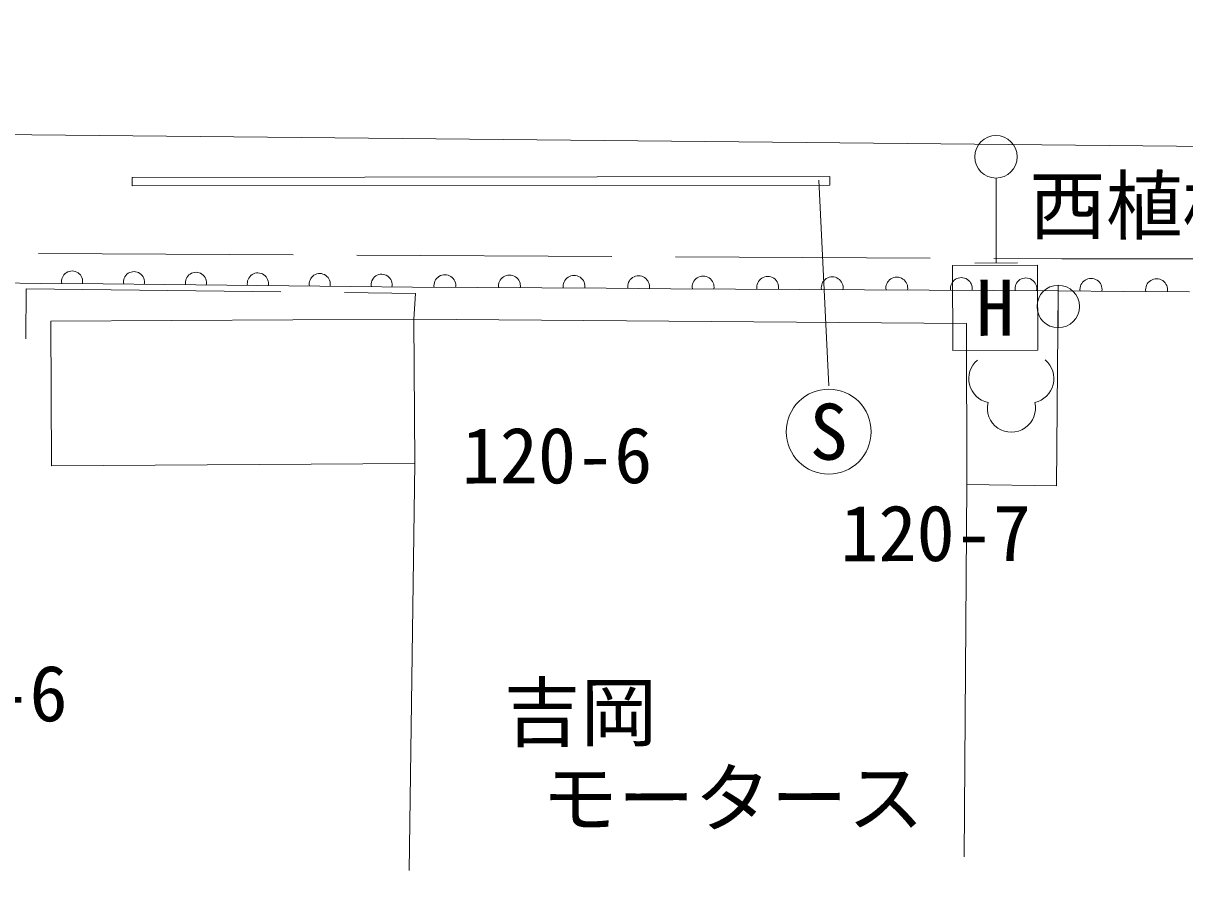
# Model space of a CAD drawing. Units: millimetres, scale not verified. Extents: x 40000 to 680000, y 20000 to 380000.
# Drawn here: x 478196 to 505543, y 254411 to 274692 of the extents above; entities that cross this region are included whole.
import ezdxf
from ezdxf.enums import TextEntityAlignment as Align

# ---------------------------------------------------------------- set-up
doc = ezdxf.new("R2010")
doc.units = ezdxf.units.MM
doc.header["$LTSCALE"] = 1000
doc.linetypes.add('DASHED', pattern=[7.5, 6, -1.5])
doc.layers.add('M-BGD', color=7, linetype='Continuous', lineweight=13)
doc.layers.add('M-BGD-EXST', color=7, linetype='Continuous', lineweight=13)
doc.layers.add('M-BMK-HTXT', color=7, linetype='Continuous')
doc.styles.add('ＭＳ ゴシック', font='')
doc.styles.get('ＭＳ ゴシック').set_extended_font_data('MS Gothic')

msp = doc.modelspace()

# ---------------------------------------------------------------- linework, layer by layer
at = {"layer": 'M-BGD'}
for p, q in [((480763, 271063), (497186, 271084)), ((480763, 271063), (480764, 270863)), ((497186, 271084), (497186, 270884)), ((480764, 270863), (497186, 270884)), ((477159, 268585), (478617, 268569)), ((478617, 268569), (480075, 268554)), ((480075, 268554), (481533, 268539)), ((481533, 268539), (482991, 268523)), ((482991, 268523), (484448, 268508)), ((484448, 268508), (485906, 268492)), ((485906, 268492), (487364, 268477)), ((487364, 268477), (488884, 268469)), ((488884, 268469), (490404, 268460)), ((490404, 268460), (491924, 268452)), ((491924, 268452), (493444, 268443)), ((493444, 268443), (494963, 268435)), ((494963, 268435), (496483, 268427)), ((496483, 268427), (498003, 268418)), ((498003, 268418), (499523, 268410)), ((499523, 268410), (501043, 268401)), ((501043, 268401), (502563, 268393)), ((502563, 268393), (504107, 268381)), ((504107, 268381), (505652, 268369)), ((487395, 267729), (478845, 267677)), ((487415, 264329), (487395, 267729)), ((478845, 267677), (478865, 264277)), ((478865, 264277), (487415, 264329)), ((487415, 264329), (487281, 254744))]:
    msp.add_line(p, q, dxfattribs=at)
for points in [[(569530, 271159), (440880, 272435), (324050, 273899), (209264, 275428), (124818, 276543), (69083, 277364)], [(502563, 268393), (502526, 263805), (500411, 263832), (500352, 255071)], [(500411, 263832), (500401, 267625), (487395, 267729)]]:
    msp.add_lwpolyline(points, dxfattribs=at)
at = {"layer": 'M-BGD', "linetype": 'DASHED'}
for points in [[(431194, 269628), (463552, 269349), (502648, 269149), (526404, 269137), (528538, 264066), (526151, 252137)], [(478255, 267260), (478262, 268441), (487432, 268333), (487395, 267729)]]:
    msp.add_lwpolyline(points, dxfattribs=at)
at = {"layer": 'M-BGD'}
for centre, radius, start, end in [((479347, 268613), 248, 347.4091, 191.3836), ((480804, 268598), 248, 347.4123, 191.3828), ((482262, 268582), 248, 347.4112, 191.3839), ((483720, 268567), 248, 347.4093, 191.3858), ((485178, 268552), 248, 347.4105, 191.3846), ((486636, 268536), 248, 347.4093, 191.3858), ((488124, 268516), 257, 350.0363, 189.3282), ((489644, 268508), 257, 350.0363, 189.3282), ((491164, 268499), 257, 350.0363, 189.3282), ((492684, 268491), 257, 350.0363, 189.3282), ((494204, 268482), 257, 350.0353, 189.3269), ((495724, 268474), 257, 350.0342, 189.328), ((497243, 268465), 257, 350.0363, 189.3282), ((498763, 268457), 257, 350.0363, 189.3282), ((500283, 268448), 257, 350.0363, 189.3282), ((501803, 268440), 257, 350.0363, 189.3282), ((503335, 268426), 260, 350.8341, 188.2906), ((504880, 268415), 260, 350.8322, 188.2924)]:
    msp.add_arc(centre, radius, start, end, dxfattribs=at)
at = {"layer": 'M-BGD-EXST'}
for p, q in [((501103, 269048), (501099, 271048)), ((496929, 270995), (497162, 266156)), ((500603, 269047), (501603, 269049)), ((502563, 268524), (502565, 267524))]:
    msp.add_line(p, q, dxfattribs=at)
msp.add_lwpolyline([(500080, 266992), (502080, 266996), (502076, 268996), (500076, 268992)], close=True, dxfattribs=at)
for centre, radius in [((501098, 271548), 500), ((502564, 268024), 500), ((497160, 265077), 1000)]:
    msp.add_circle(centre, radius, dxfattribs=at)
for centre, radius, start, end in [((501035, 266326), 576, 130.7142, 257.5823), ((501885, 266327), 576, 282.6401, 49.5114), ((501461, 265630), 566, 166.4265, 13.7976)]:
    msp.add_arc(centre, radius, start, end, dxfattribs=at)

# ---------------------------------------------------------------- texts
at = {"layer": 'M-BGD-EXST', "style": 'ＭＳ ゴシック'}
for s, p in [('H', (501078, 267994)), ('S', (497160, 265077))]:
    msp.add_text(s, height=1320, rotation=0.112, dxfattribs=at).set_placement(p, align=Align.MIDDLE_CENTER)
at = {"layer": 'M-BMK-HTXT', "style": 'ＭＳ ゴシック'}
for s, p in [('西植松バス停', (507285, 270409)), ('120-6', (490762, 264521)), ('120-7', (499677, 262691)), ('121-6', (476996, 258915)), ('吉岡', (491316, 258472)), ('モータース', (494900, 256453))]:
    msp.add_text(s, height=1320, rotation=0.112, dxfattribs=at).set_placement(p, align=Align.MIDDLE_CENTER)

doc.saveas('drawing.dxf')
